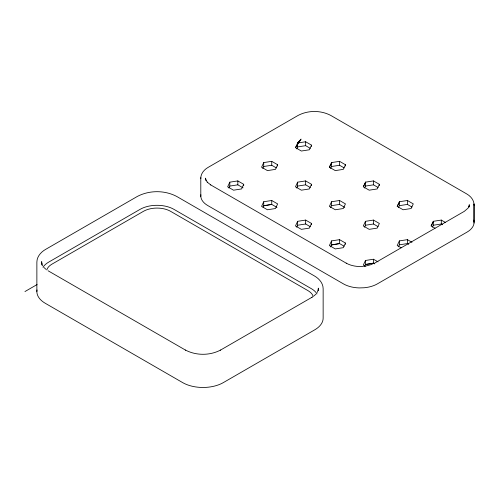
<?xml version="1.0" encoding="UTF-8"?>
<svg xmlns="http://www.w3.org/2000/svg" width="499" height="499" viewBox="0 0 499 499"><rect width="100%" height="100%" fill="white"/><g stroke="black" fill="none" stroke-linecap="round" stroke-linejoin="round"><path stroke-width="0.75" d="M200.872 194.716L200.81 195.053A23.977 13.847 0 0 0 207.802 205.569L343.449 283.887A23.977 13.847 0 0 0 359.149 287.923L364.158 287.767A23.977 13.847 0 0 0 377.363 283.887L467.045 232.11A23.977 13.847 0 0 0 474.031 223.041L474.05 204.178C473.782 199.687 470.426 196.026 466.671 193.899L330.756 115.425C320.795 110.173 308.076 110.173 298.115 115.425L208.17 167.358C204.122 169.623 200.529 173.789 200.791 178.673M41.679 264.957L41.685 261.601L41.816 263.672L41.754 263.235L42.789 265.886M229.808 182.16L227.656 186.794L233.532 190.188L241.56 188.946L243.705 184.312L237.836 180.919L229.808 182.16L229.808 186.077L228.885 188.061M263.721 162.58L261.57 167.215L267.445 170.608L275.467 169.367L277.619 164.732L271.743 161.339L263.721 162.58L263.721 166.498L262.798 168.481M263.721 201.739L261.57 206.374L267.445 209.767L275.467 208.526L277.619 203.891L271.743 200.498L263.721 201.739L263.721 205.657L263.023 207.16M295.483 147.635L297.635 143.001L301.065 139.102L295.483 147.635L301.359 151.029L309.38 149.787L311.532 145.153L305.656 141.76L297.635 143.001L297.635 146.918L296.712 148.902M297.635 182.16L295.483 186.794L301.359 190.188L309.38 188.946L311.532 184.312L305.656 180.919L297.635 182.16L297.635 186.077L296.712 188.061M297.635 221.319L295.483 225.953L301.359 229.347L309.38 228.105L311.532 223.471L305.656 220.078L297.635 221.319L297.635 225.236L296.712 227.22M345.445 164.732L343.293 169.367L335.272 170.608L329.396 167.215L331.548 162.58L339.57 161.339L345.445 164.732L345.445 166.036M330.625 168.481L331.548 166.498L331.548 162.58M331.548 201.739L329.396 206.374L335.272 209.767L343.293 208.526L345.445 203.891L339.57 200.498L331.548 201.739L331.548 205.657L330.625 207.64M331.548 240.898L329.396 245.533L335.272 248.926L343.293 247.685L345.445 243.05L339.57 239.657L331.548 240.898L331.548 244.816L330.563 246.943M379.359 184.312L377.207 188.946L369.185 190.188L363.309 186.794L365.461 182.16L373.483 180.919L379.359 184.312L379.359 185.616M364.538 188.061L365.461 186.077L365.461 182.16M365.461 221.319L363.309 225.953L369.185 229.347L377.207 228.105L379.359 223.471L373.483 220.078L365.461 221.319L365.461 225.236L364.538 227.22M378.055 261.875L373.483 259.237L365.461 260.478L363.309 265.112L365.268 266.241M364.476 266.522L365.461 264.395L365.461 260.478M397.223 206.374L399.375 201.739L407.396 200.498L413.272 203.891L411.12 208.526L403.098 209.767L397.223 206.374L399.674 201.696M398.452 207.64L399.375 205.657L399.375 201.739M411.968 242.296L407.396 239.657L399.375 240.898L397.223 245.533L401.14 247.791M398.452 246.799L399.375 244.816L399.375 240.898M435.053 228.211L431.136 225.953L433.288 221.319L441.309 220.078L445.227 222.342M432.365 227.22L433.288 225.236L433.288 221.319M329.396 167.215L331.847 162.537M363.309 186.794L365.761 182.116M431.136 225.953L433.587 221.275M317.227 292.426L318.256 289.776L318.194 290.212L318.331 288.141L318.331 290.724M300.454 140.038L297.635 143.001L299.419 141.616M316.029 294.048L314.083 295.838M299.78 141.067L297.635 143.001L299.575 141.379M311.694 297.441L312.942 296.668M24.95 291.553L37.094 284.549M220.321 350.198L311.962 297.285M374.344 263.297L464.288 211.364L468.031 208.139L468.973 206.467L468.798 206.854L469.272 204.696L469.272 206.954M220.589 350.042C209.848 355.712 196.132 355.712 185.397 350.042M372.217 264.327L365.093 266.216M263.609 205.906L271.743 204.415L276.97 207.428M331.43 245.065L339.57 243.574L344.142 246.213M365.343 264.645L373.483 263.154L374.786 263.909M297.635 146.918L305.656 145.677L310.228 148.315M263.721 166.498L271.743 165.256L276.315 167.895M331.548 166.498L339.57 165.256L344.142 167.895M229.808 186.077L237.836 184.836L243.057 187.849M297.635 186.077L305.656 184.836L310.228 187.474M365.461 186.077L373.483 184.836L378.055 187.474M263.721 205.657L271.743 204.415L271.743 200.498M331.548 205.657L339.57 204.415L344.79 207.428M399.375 205.657L407.396 204.415L411.968 207.054M297.635 225.236L305.656 223.995L310.228 226.633M365.461 225.236L373.483 223.995L378.055 226.633M433.288 225.236L441.309 223.995L442.613 224.75M331.548 244.816L339.57 243.574L339.57 239.657M399.375 244.816L407.396 243.574L408.7 244.329M365.461 264.395L373.483 263.154L373.483 259.237M363.546 266.397C357.633 266.89 351.439 266.067 346.206 263.141M210.553 184.823L346.474 263.297M48.047 270.745L185.665 350.198M210.821 184.979L207.197 182.098L207.453 182.397L205.869 179.927L206.043 180.314L205.569 178.155L205.569 179.665M45.933 269.298L43.981 267.508M474.025 203.972L474.031 221.675M200.791 177.638L200.81 196.5M474.05 204.178L474.05 205.214M474.031 223.041L474.031 221.593A23.977 13.847 0 0 0 473.769 220.153M441.309 220.078L441.309 223.995M407.396 200.498L407.396 204.415M407.396 239.657L407.396 243.574M373.483 180.919L373.483 184.836M373.483 220.078L373.483 223.995M345.445 243.05L345.445 244.354M339.57 161.339L339.57 165.256M339.57 200.498L339.57 204.415M311.532 145.153L311.532 146.457M311.532 184.312L311.532 185.616M311.532 223.471L311.532 224.775M305.656 141.76L305.656 145.677M305.656 180.919L305.656 184.836M305.656 220.078L305.656 223.995M277.619 164.732L277.619 166.036M271.743 161.339L271.743 165.256M243.705 184.312L243.705 185.616M237.836 180.919L237.836 184.836M36.87 291.553L36.87 262.118C36.895 256.555 41.049 251.958 45.665 249.363L137.312 196.456C149.338 190.1 164.701 190.1 176.727 196.456L314.345 275.903C318.961 278.504 323.115 283.095 323.146 288.659L323.146 318.094A28.774 16.617 0 0 1 314.713 329.845L223.34 382.602A28.774 16.617 0 0 1 182.646 382.602L45.297 303.305A28.774 16.617 0 0 1 37.007 289.925M317.002 293.88A23.977 13.847 0 0 0 311.326 288.659L173.976 209.362A23.977 13.847 0 0 0 140.063 209.362L48.69 262.118A23.977 13.847 0 0 0 43.014 267.333M313.235 296.456A19.187 11.078 0 0 0 307.933 290.618L170.583 211.32A19.187 11.078 0 0 0 143.456 211.32L52.083 264.077A19.187 11.078 0 0 0 46.775 269.909"/></g></svg>
